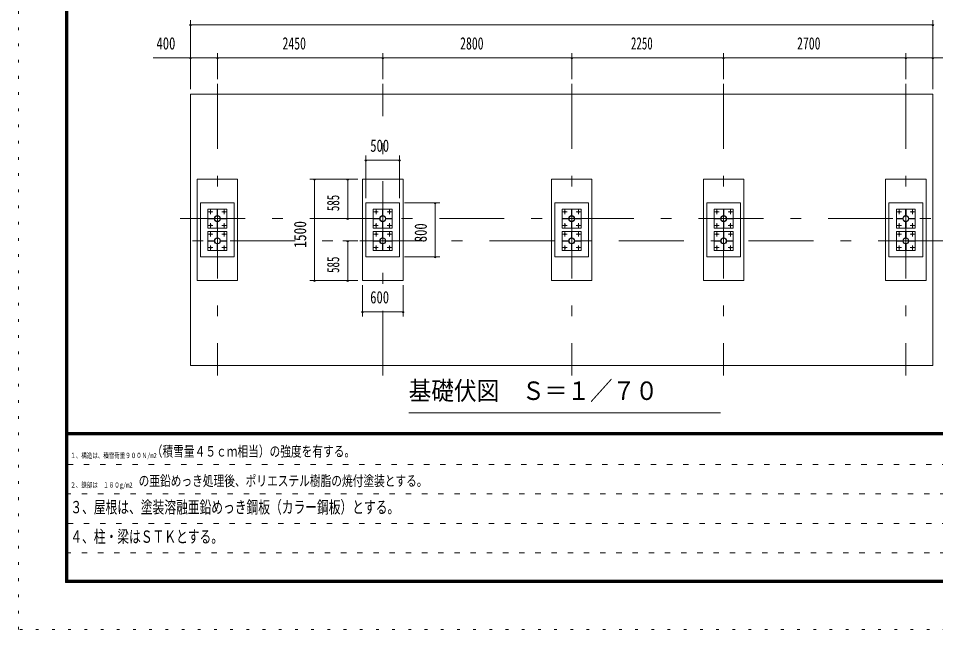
# Model space of a CAD drawing. Units: millimetres, scale not verified, with parts at other scales. Extents: x -31547 to 31550, y -14700 to 14700.
# Drawn here: x -10030 to 3562, y -14700 to -5647 of the extents above; entities that cross this region are included whole.
import ezdxf
from ezdxf.enums import TextEntityAlignment as Align

# ---------------------------------------------------------------- set-up
doc = ezdxf.new("R2010")
doc.units = ezdxf.units.MM
doc.header["$LTSCALE"] = 80
for name, pattern in [('USER1', [3, 1, -2]), ('USER3', [24, 12, -5, 2, -5]), ('USER4', [3, 0.5, -2.5])]:
    doc.linetypes.add(name, pattern=pattern)
doc.layers.add('0-1_0-F1TEXT', color=7, linetype='Continuous')
for name, color, linetype, lineweight in [('0-2_1-07BOLD', 7, 'Continuous', 18), ('0-3_1-27CENTER', 3, 'USER3', 18), ('0-5_1-57DIM', 3, 'Continuous', 18), ('0-C_F-F1PAPER', 5, 'Continuous', 18), ('0-D_F-E_J_ADD', 5, 'USER4', 18)]:
    doc.layers.add(name, color=color, linetype=linetype, lineweight=lineweight)
doc.styles.add('ＭＳ ゴシック', font='')
doc.styles.get('ＭＳ ゴシック').set_extended_font_data('MS Gothic')

msp = doc.modelspace()

# ---------------------------------------------------------------- linework, layer by layer
at = {"layer": '0-2_1-07BOLD'}
for p, q in [((-7083.19, -8547.91), (-7077.19, -8547.91)), ((-4633.19, -8547.91), (-4627.19, -8547.91)), ((-1833.19, -8547.91), (-1827.19, -8547.91)), ((422.81, -8547.91), (416.81, -8547.91)), ((3116.81, -8547.91), (3122.81, -8547.91)), ((-7144.74, -8615.46), (-7144.74, -8609.46)), ((-7077.19, -8677.01), (-7083.19, -8677.01)), ((-7015.64, -8609.46), (-7015.64, -8615.46)), ((-4694.74, -8615.46), (-4694.74, -8609.46)), ((-4627.19, -8677.01), (-4633.19, -8677.01)), ((-4565.64, -8609.46), (-4565.64, -8615.46)), ((-1894.74, -8615.46), (-1894.74, -8609.46)), ((-1827.19, -8677.01), (-1833.19, -8677.01)), ((-1765.64, -8609.46), (-1765.64, -8615.46)), ((355.26, -8609.46), (355.26, -8615.46)), ((416.81, -8677.01), (422.81, -8677.01)), ((484.36, -8615.46), (484.36, -8609.46)), ((3055.26, -8615.46), (3055.26, -8609.46)), ((3122.81, -8677.01), (3116.81, -8677.01)), ((3184.36, -8609.46), (3184.36, -8615.46)), ((-7144.74, -8945.46), (-7144.74, -8939.46)), ((-7083.19, -8877.91), (-7077.19, -8877.91)), ((-7015.64, -8939.46), (-7015.64, -8945.46)), ((-4694.74, -8945.46), (-4694.74, -8939.46)), ((-4633.19, -8877.91), (-4627.19, -8877.91)), ((-4565.64, -8939.46), (-4565.64, -8945.46)), ((-1894.74, -8945.46), (-1894.74, -8939.46)), ((-1833.19, -8877.91), (-1827.19, -8877.91)), ((-1765.64, -8939.46), (-1765.64, -8945.46)), ((355.26, -8945.46), (355.26, -8939.46)), ((416.81, -8877.91), (422.81, -8877.91)), ((484.36, -8939.46), (484.36, -8945.46)), ((3055.26, -8945.46), (3055.26, -8939.46)), ((3116.81, -8877.91), (3122.81, -8877.91)), ((3184.36, -8939.46), (3184.36, -8945.46)), ((-7077.19, -9007.01), (-7083.19, -9007.01)), ((-4627.19, -9007.01), (-4633.19, -9007.01)), ((-1827.19, -9007.01), (-1833.19, -9007.01)), ((422.81, -9007.01), (416.81, -9007.01)), ((3122.81, -9007.01), (3116.81, -9007.01))]:
    msp.add_line(p, q, dxfattribs=at)
for points in [[(-7480.19, -6767.46), (-7480.19, -10787.46), (3519.81, -10787.46), (3519.81, -6767.46)], [(-7380.19, -8027.46), (-7380.19, -9527.46), (-6780.19, -9527.46), (-6780.19, -8027.46)], [(-4930.19, -8027.46), (-4930.19, -9527.46), (-4330.19, -9527.46), (-4330.19, -8027.46)], [(-2130.19, -8027.46), (-2130.19, -9527.46), (-1530.19, -9527.46), (-1530.19, -8027.46)], [(119.81, -8027.46), (119.81, -9527.46), (719.81, -9527.46), (719.81, -8027.46)], [(2819.81, -8027.46), (2819.81, -9527.46), (3419.81, -9527.46), (3419.81, -8027.46)], [(-7330.19, -8377.46), (-6830.19, -8377.46), (-6830.19, -9177.46), (-7330.19, -9177.46)], [(-4880.19, -8377.46), (-4880.19, -9177.46), (-4380.19, -9177.46), (-4380.19, -8377.46)], [(-2080.19, -8377.46), (-1580.19, -8377.46), (-1580.19, -9177.46), (-2080.19, -9177.46)], [(169.81, -8377.46), (169.81, -9177.46), (669.81, -9177.46), (669.81, -8377.46)], [(2869.81, -8377.46), (3369.81, -8377.46), (3369.81, -9177.46), (2869.81, -9177.46)], [(-7220.19, -8472.46), (-6940.19, -8472.46), (-6940.19, -8752.46), (-7220.19, -8752.46)], [(-7083.19, -8472.91), (-7083.19, -8567.91), (-7077.19, -8567.91), (-7077.19, -8472.91)], [(-4770.19, -8752.46), (-4770.19, -8472.46), (-4490.19, -8472.46), (-4490.19, -8752.46)], [(-4633.19, -8567.91), (-4633.19, -8472.91), (-4627.19, -8472.91), (-4627.19, -8567.91)], [(-1970.19, -8472.46), (-1970.19, -8752.46), (-1690.19, -8752.46), (-1690.19, -8472.46)], [(-1833.19, -8472.91), (-1833.19, -8567.91), (-1827.19, -8567.91), (-1827.19, -8472.91)], [(279.81, -8752.46), (559.81, -8752.46), (559.81, -8472.46), (279.81, -8472.46)], [(422.81, -8567.91), (416.81, -8567.91), (416.81, -8472.91), (422.81, -8472.91)], [(2979.81, -8472.46), (3259.81, -8472.46), (3259.81, -8752.46), (2979.81, -8752.46)], [(3116.81, -8472.91), (3116.81, -8567.91), (3122.81, -8567.91), (3122.81, -8472.91)], [(-7124.74, -8615.46), (-7219.74, -8615.46), (-7219.74, -8609.46), (-7124.74, -8609.46)], [(-7077.19, -8657.01), (-7083.19, -8657.01), (-7083.19, -8752.01), (-7077.19, -8752.01)], [(-7035.64, -8609.46), (-7035.64, -8615.46), (-6940.64, -8615.46), (-6940.64, -8609.46)], [(-4674.74, -8609.46), (-4769.74, -8609.46), (-4769.74, -8615.46), (-4674.74, -8615.46)], [(-4633.19, -8752.01), (-4627.19, -8752.01), (-4627.19, -8657.01), (-4633.19, -8657.01)], [(-4585.64, -8609.46), (-4585.64, -8615.46), (-4490.64, -8615.46), (-4490.64, -8609.46)], [(-1874.74, -8615.46), (-1969.74, -8615.46), (-1969.74, -8609.46), (-1874.74, -8609.46)], [(-1827.19, -8657.01), (-1833.19, -8657.01), (-1833.19, -8752.01), (-1827.19, -8752.01)], [(-1785.64, -8609.46), (-1690.64, -8609.46), (-1690.64, -8615.46), (-1785.64, -8615.46)], [(375.26, -8609.46), (375.26, -8615.46), (280.26, -8615.46), (280.26, -8609.46)], [(416.81, -8752.01), (422.81, -8752.01), (422.81, -8657.01), (416.81, -8657.01)], [(464.36, -8615.46), (464.36, -8609.46), (559.36, -8609.46), (559.36, -8615.46)], [(3075.26, -8615.46), (2980.26, -8615.46), (2980.26, -8609.46), (3075.26, -8609.46)], [(3122.81, -8657.01), (3116.81, -8657.01), (3116.81, -8752.01), (3122.81, -8752.01)], [(3164.36, -8609.46), (3259.36, -8609.46), (3259.36, -8615.46), (3164.36, -8615.46)], [(-7220.19, -8802.46), (-7220.19, -9082.46), (-6940.19, -9082.46), (-6940.19, -8802.46)], [(-7083.19, -8802.91), (-7083.19, -8897.91), (-7077.19, -8897.91), (-7077.19, -8802.91)], [(-4770.19, -8802.46), (-4490.19, -8802.46), (-4490.19, -9082.46), (-4770.19, -9082.46)], [(-4633.19, -8802.91), (-4633.19, -8897.91), (-4627.19, -8897.91), (-4627.19, -8802.91)], [(-1970.19, -8802.46), (-1690.19, -8802.46), (-1690.19, -9082.46), (-1970.19, -9082.46)], [(-1833.19, -8802.91), (-1833.19, -8897.91), (-1827.19, -8897.91), (-1827.19, -8802.91)], [(279.81, -8802.46), (279.81, -9082.46), (559.81, -9082.46), (559.81, -8802.46)], [(416.81, -8802.91), (416.81, -8897.91), (422.81, -8897.91), (422.81, -8802.91)], [(2979.81, -8802.46), (2979.81, -9082.46), (3259.81, -9082.46), (3259.81, -8802.46)], [(3116.81, -8802.91), (3116.81, -8897.91), (3122.81, -8897.91), (3122.81, -8802.91)], [(-7124.74, -8945.46), (-7124.74, -8939.46), (-7219.74, -8939.46), (-7219.74, -8945.46)], [(-7035.64, -8939.46), (-6940.64, -8939.46), (-6940.64, -8945.46), (-7035.64, -8945.46)], [(-4674.74, -8945.46), (-4674.74, -8939.46), (-4769.74, -8939.46), (-4769.74, -8945.46)], [(-4585.64, -8939.46), (-4585.64, -8945.46), (-4490.64, -8945.46), (-4490.64, -8939.46)], [(-1874.74, -8945.46), (-1969.74, -8945.46), (-1969.74, -8939.46), (-1874.74, -8939.46)], [(-1785.64, -8939.46), (-1785.64, -8945.46), (-1690.64, -8945.46), (-1690.64, -8939.46)], [(375.26, -8945.46), (280.26, -8945.46), (280.26, -8939.46), (375.26, -8939.46)], [(464.36, -8939.46), (559.36, -8939.46), (559.36, -8945.46), (464.36, -8945.46)], [(3075.26, -8945.46), (2980.26, -8945.46), (2980.26, -8939.46), (3075.26, -8939.46)], [(3164.36, -8939.46), (3164.36, -8945.46), (3259.36, -8945.46), (3259.36, -8939.46)], [(-7077.19, -8987.01), (-7083.19, -8987.01), (-7083.19, -9082.01), (-7077.19, -9082.01)], [(-4627.19, -8987.01), (-4627.19, -9082.01), (-4633.19, -9082.01), (-4633.19, -8987.01)], [(-1827.19, -8987.01), (-1833.19, -8987.01), (-1833.19, -9082.01), (-1827.19, -9082.01)], [(422.81, -8987.01), (422.81, -9082.01), (416.81, -9082.01), (416.81, -8987.01)], [(3122.81, -8987.01), (3122.81, -9082.01), (3116.81, -9082.01), (3116.81, -8987.01)]]:
    msp.add_lwpolyline(points, close=True, dxfattribs=at)
for centre, radius in [((-7180.19, -8512.46), 8), ((-6980.19, -8512.46), 8), ((-4730.19, -8512.46), 8), ((-4530.19, -8512.46), 8), ((-1930.19, -8512.46), 8), ((-1730.19, -8512.46), 8), ((319.81, -8512.46), 8), ((519.81, -8512.46), 8), ((3019.81, -8512.46), 8), ((3219.81, -8512.46), 8), ((-7080.19, -8612.46), 44.55), ((-7080.19, -8612.46), 40.35), ((-4630.19, -8612.46), 44.55), ((-4630.19, -8612.46), 40.35), ((-1830.19, -8612.46), 44.55), ((-1830.19, -8612.46), 40.35), ((419.81, -8612.46), 44.55), ((419.81, -8612.46), 40.35), ((3119.81, -8612.46), 44.55), ((3119.81, -8612.46), 40.35), ((-7180.19, -8712.46), 8), ((-6980.19, -8712.46), 8), ((-4730.19, -8712.46), 8), ((-4530.19, -8712.46), 8), ((-1930.19, -8712.46), 8), ((-1730.19, -8712.46), 8), ((319.81, -8712.46), 8), ((519.81, -8712.46), 8), ((3019.81, -8712.46), 8), ((3219.81, -8712.46), 8), ((-7180.19, -8842.46), 8), ((-7080.19, -8942.46), 44.55), ((-7080.19, -8942.46), 40.35), ((-6980.19, -8842.46), 8), ((-4730.19, -8842.46), 8), ((-4630.19, -8942.46), 44.55), ((-4630.19, -8942.46), 40.35), ((-4530.19, -8842.46), 8), ((-1930.19, -8842.46), 8), ((-1830.19, -8942.46), 44.55), ((-1830.19, -8942.46), 40.35), ((-1730.19, -8842.46), 8), ((319.81, -8842.46), 8), ((419.81, -8942.46), 44.55), ((419.81, -8942.46), 40.35), ((519.81, -8842.46), 8), ((3019.81, -8842.46), 8), ((3119.81, -8942.46), 44.55), ((3119.81, -8942.46), 40.35), ((3219.81, -8842.46), 8), ((-7180.19, -9042.46), 8), ((-6980.19, -9042.46), 8), ((-4730.19, -9042.46), 8), ((-4530.19, -9042.46), 8), ((-1930.19, -9042.46), 8), ((-1730.19, -9042.46), 8), ((319.81, -9042.46), 8), ((519.81, -9042.46), 8), ((3019.81, -9042.46), 8), ((3219.81, -9042.46), 8)]:
    msp.add_circle(centre, radius, dxfattribs=at)
at = {"layer": '0-3_1-27CENTER'}
for p, q in [((-7080.19, -6617.46), (-7080.19, -10937.46)), ((-4630.19, -10937.46), (-4630.19, -6617.46)), ((-1830.19, -6617.46), (-1830.19, -10937.46)), ((419.81, -6617.46), (419.81, -10937.46)), ((3119.81, -6617.46), (3119.81, -10937.46)), ((-7214.34, -8512.46), (-7146.05, -8512.46)), ((-7180.19, -8546.6), (-7180.19, -8478.31)), ((-6946.05, -8512.46), (-7014.34, -8512.46)), ((-6980.19, -8478.31), (-6980.19, -8546.6)), ((-4764.33, -8512.46), (-4696.05, -8512.46)), ((-4730.19, -8546.6), (-4730.19, -8478.31)), ((-4564.34, -8512.46), (-4496.05, -8512.46)), ((-4530.19, -8478.31), (-4530.19, -8546.6)), ((-1964.33, -8512.46), (-1896.05, -8512.46)), ((-1930.19, -8478.31), (-1930.19, -8546.6)), ((-1764.33, -8512.46), (-1696.05, -8512.46)), ((-1730.19, -8546.6), (-1730.19, -8478.31)), ((285.67, -8512.46), (353.95, -8512.46)), ((319.81, -8478.31), (319.81, -8546.6)), ((485.67, -8512.46), (553.95, -8512.46)), ((519.81, -8546.6), (519.81, -8478.31)), ((2985.66, -8512.46), (3053.95, -8512.46)), ((3019.81, -8478.31), (3019.81, -8546.6)), ((3185.67, -8512.46), (3253.95, -8512.46)), ((3219.81, -8546.6), (3219.81, -8478.31)), ((-7630.19, -8612.46), (3669.81, -8612.46)), ((-7180.19, -8746.6), (-7180.19, -8678.31)), ((-6980.19, -8678.31), (-6980.19, -8746.6)), ((-4730.19, -8746.6), (-4730.19, -8678.31)), ((-4530.19, -8746.6), (-4530.19, -8678.31)), ((-1930.19, -8746.6), (-1930.19, -8678.31)), ((-1730.19, -8746.6), (-1730.19, -8678.31)), ((319.81, -8678.31), (319.81, -8746.6)), ((519.81, -8746.6), (519.81, -8678.31)), ((3019.81, -8746.6), (3019.81, -8678.31)), ((3219.81, -8746.6), (3219.81, -8678.31)), ((-7146.05, -8712.46), (-7214.34, -8712.46)), ((-7180.19, -8808.31), (-7180.19, -8876.6)), ((-6946.05, -8712.46), (-7014.34, -8712.46)), ((-6980.19, -8808.31), (-6980.19, -8876.6)), ((-4764.33, -8712.46), (-4696.05, -8712.46)), ((-4730.19, -8876.6), (-4730.19, -8808.31)), ((-4564.34, -8712.46), (-4496.05, -8712.46)), ((-4530.19, -8876.6), (-4530.19, -8808.31)), ((-1896.05, -8712.46), (-1964.33, -8712.46)), ((-1930.19, -8876.6), (-1930.19, -8808.31)), ((-1764.33, -8712.46), (-1696.05, -8712.46)), ((-1730.19, -8876.6), (-1730.19, -8808.31)), ((353.95, -8712.46), (285.67, -8712.46)), ((319.81, -8808.31), (319.81, -8876.6)), ((485.67, -8712.46), (553.95, -8712.46)), ((519.81, -8808.31), (519.81, -8876.6)), ((3053.95, -8712.46), (2985.66, -8712.46)), ((3019.81, -8876.6), (3019.81, -8808.31)), ((3185.67, -8712.46), (3253.95, -8712.46)), ((3219.81, -8876.6), (3219.81, -8808.31)), ((3669.81, -8942.46), (-7630.19, -8942.46)), ((-7214.34, -8842.46), (-7146.05, -8842.46)), ((-7014.34, -8842.46), (-6946.05, -8842.46)), ((-4696.05, -8842.46), (-4764.33, -8842.46)), ((-4496.05, -8842.46), (-4564.34, -8842.46)), ((-1896.05, -8842.46), (-1964.33, -8842.46)), ((-1696.05, -8842.46), (-1764.33, -8842.46)), ((285.67, -8842.46), (353.95, -8842.46)), ((485.67, -8842.46), (553.95, -8842.46)), ((3053.95, -8842.46), (2985.66, -8842.46)), ((3253.95, -8842.46), (3185.67, -8842.46)), ((-7214.34, -9042.46), (-7146.05, -9042.46)), ((-7180.19, -9008.31), (-7180.19, -9076.6)), ((-7014.34, -9042.46), (-6946.05, -9042.46)), ((-6980.19, -9076.6), (-6980.19, -9008.31)), ((-4764.33, -9042.46), (-4696.05, -9042.46)), ((-4730.19, -9008.31), (-4730.19, -9076.6)), ((-4496.05, -9042.46), (-4564.34, -9042.46)), ((-4530.19, -9076.6), (-4530.19, -9008.31)), ((-1896.05, -9042.46), (-1964.33, -9042.46)), ((-1930.19, -9076.6), (-1930.19, -9008.31)), ((-1764.33, -9042.46), (-1696.05, -9042.46)), ((-1730.19, -9076.6), (-1730.19, -9008.31)), ((353.95, -9042.46), (285.67, -9042.46)), ((319.81, -9076.6), (319.81, -9008.31)), ((553.95, -9042.46), (485.67, -9042.46)), ((519.81, -9076.6), (519.81, -9008.31)), ((3053.95, -9042.46), (2985.66, -9042.46)), ((3019.81, -9008.31), (3019.81, -9076.6)), ((3253.95, -9042.46), (3185.67, -9042.46)), ((3219.81, -9076.6), (3219.81, -9008.31))]:
    msp.add_line(p, q, dxfattribs=at)
at = {"layer": '0-5_1-57DIM'}
for p, q in [((-7480.19, -6697.46), (-7480.19, -5672.46)), ((3519.81, -6697.46), (3519.81, -5672.46)), ((-7466.19, -5742.46), (-7494.19, -5742.46)), ((-7480.19, -5742.46), (3519.81, -5742.46)), ((3533.81, -5742.46), (3505.81, -5742.46)), ((-7480.19, -6232.46), (-8029.69, -6232.46)), ((-7466.19, -6232.46), (-7494.19, -6232.46)), ((-7480.19, -6232.46), (-7080.19, -6232.46)), ((-7066.19, -6232.46), (-7094.19, -6232.46)), ((-7080.19, -6162.46), (-7080.19, -6547.46)), ((-7080.19, -6232.46), (-4630.19, -6232.46)), ((-4616.19, -6232.46), (-4644.19, -6232.46)), ((-4630.19, -6547.46), (-4630.19, -6162.46)), ((-4630.19, -6232.46), (-1830.19, -6232.46)), ((-1816.19, -6232.46), (-1844.19, -6232.46)), ((-1830.19, -6162.46), (-1830.19, -6547.46)), ((-1830.19, -6232.46), (419.81, -6232.46)), ((433.81, -6232.46), (405.81, -6232.46)), ((419.81, -6547.46), (419.81, -6162.46)), ((419.81, -6232.46), (3119.81, -6232.46)), ((3133.81, -6232.46), (3105.81, -6232.46)), ((3119.81, -6162.46), (3119.81, -6547.46)), ((3119.81, -6232.46), (3519.81, -6232.46)), ((3533.81, -6232.46), (3505.81, -6232.46)), ((3519.81, -6232.46), (4069.31, -6232.46)), ((-4880.19, -8307.46), (-4880.19, -7677.46)), ((-4380.19, -7677.46), (-4380.19, -8307.46)), ((-4866.19, -7747.46), (-4894.19, -7747.46)), ((-4880.19, -7747.46), (-4380.19, -7747.46)), ((-4366.19, -7747.46), (-4394.19, -7747.46)), ((-5710.19, -8027.46), (-5000.19, -8027.46)), ((-5626.19, -8027.46), (-5654.19, -8027.46)), ((-5640.19, -8027.46), (-5640.19, -9527.46)), ((-5136.19, -8027.46), (-5164.19, -8027.46)), ((-5150.19, -8027.46), (-5150.19, -8612.46)), ((-4310.19, -8377.46), (-3783.26, -8377.46)), ((-3839.26, -8377.46), (-3867.26, -8377.46)), ((-3853.26, -8377.46), (-3853.26, -9177.46)), ((-5000.19, -8612.46), (-5220.19, -8612.46)), ((-5136.19, -8612.46), (-5164.19, -8612.46)), ((-5220.19, -8942.46), (-5000.19, -8942.46)), ((-5136.19, -8942.46), (-5164.19, -8942.46)), ((-5150.19, -8942.46), (-5150.19, -9527.46)), ((-3783.26, -9177.46), (-4310.19, -9177.46)), ((-3839.26, -9177.46), (-3867.26, -9177.46)), ((-5000.19, -9527.46), (-5710.19, -9527.46)), ((-5626.19, -9527.46), (-5654.19, -9527.46)), ((-5136.19, -9527.46), (-5164.19, -9527.46)), ((-4930.19, -9597.46), (-4930.19, -10062.27)), ((-4330.19, -10062.27), (-4330.19, -9597.46)), ((-4916.19, -9992.27), (-4944.19, -9992.27)), ((-4930.19, -9992.27), (-4330.19, -9992.27)), ((-4316.19, -9992.27), (-4344.19, -9992.27)), ((373.67, -11487.46), (-4246.32, -11487.46))]:
    msp.add_line(p, q, dxfattribs=at)
for centre in [(-7480.19, -5742.46), (3519.81, -5742.46), (-7480.19, -6232.46), (-7080.19, -6232.46), (-4630.19, -6232.46), (-1830.19, -6232.46), (419.81, -6232.46), (3119.81, -6232.46), (3519.81, -6232.46), (-4880.19, -7747.46), (-4380.19, -7747.46), (-5640.19, -8027.46), (-5150.19, -8027.46), (-3853.26, -8377.46), (-5150.19, -8612.46), (-5150.19, -8942.46), (-3853.26, -9177.46), (-5640.19, -9527.46), (-5150.19, -9527.46), (-4930.19, -9992.27), (-4330.19, -9992.27)]:
    msp.add_arc(centre, 14, 180, 0, dxfattribs=at)
at = {"layer": '0-C_F-F1PAPER'}
for p, q in [((30815.35, -11781), (-9294.65, -11781)), ((-9294.65, -11784.5), (30815.35, -11784.5)), ((30815.35, -11788), (-9294.65, -11788)), ((-9294.65, -11791.5), (30815.35, -11791.5)), ((30815.35, -11795), (-9294.65, -11795)), ((-9294.65, -11798.5), (30815.35, -11798.5)), ((30815.35, -11802), (-9294.65, -11802)), ((-9294.65, -11805.5), (30815.35, -11805.5)), ((30815.35, -11809), (-9294.65, -11809)), ((-9294.65, -11812.5), (30815.35, -11812.5)), ((30815.35, -11816), (-9294.65, -11816))]:
    msp.add_line(p, q, dxfattribs=at)
at = {"layer": '0-C_F-F1PAPER', "color": 6, "linetype": 'USER1'}
for p, q in [((16220.36, -12252.8), (-9329.65, -12252.8)), ((-9329.65, -12689.6), (16220.36, -12689.6)), ((16220.36, -13126.4), (-9329.65, -13126.4)), ((-9329.65, -13563.2), (12709.16, -13563.2))]:
    msp.add_line(p, q, dxfattribs=at)
at = {"layer": '0-C_F-F1PAPER'}
for points in [[(30850.35, -14000), (30850.35, 14140), (-9329.65, 14140), (-9329.65, -14000)], [(30846.85, -13996.5), (30846.85, 14136.5), (-9326.15, 14136.5), (-9326.15, -13996.5)], [(30843.35, -13993), (-9322.65, -13993), (-9322.65, 14133), (30843.35, 14133)], [(30839.85, -13989.5), (30839.85, 14129.5), (-9319.15, 14129.5), (-9319.15, -13989.5)], [(30836.35, -13986), (-9315.65, -13986), (-9315.65, 14126), (30836.35, 14126)], [(30832.85, -13982.5), (30832.85, 14122.5), (-9312.15, 14122.5), (-9312.15, -13982.5)], [(30829.35, -13979), (-9308.65, -13979), (-9308.65, 14119), (30829.35, 14119)], [(30825.85, -13975.5), (30825.85, 14115.5), (-9305.15, 14115.5), (-9305.15, -13975.5)], [(30822.35, -13972), (30822.35, 14112), (-9301.65, 14112), (-9301.65, -13972)], [(30818.85, -13968.5), (30818.85, 14108.5), (-9298.15, 14108.5), (-9298.15, -13968.5)], [(30815.35, -13965), (-9294.65, -13965), (-9294.65, 14105), (30815.35, 14105)]]:
    msp.add_lwpolyline(points, close=True, dxfattribs=at)
at = {"layer": '0-D_F-E_J_ADD'}
msp.add_lwpolyline([(31550.35, -14700), (-10029.65, -14700), (-10029.65, 14700), (31550.35, 14700)], close=True, dxfattribs=at)

# ---------------------------------------------------------------- texts
at = {"layer": '0-1_0-F1TEXT', "style": 'ＭＳ ゴシック'}
for s, height, width, p in [('（積雪量４５ｃｍ相当）の強度を有する。', 155, 0.75, (-8052.16, -12182.8)), ('１、構造は、積雪荷重９００Ｎ/m2', 77.49, 0.75, (-9259.65, -12182.8)), ('\u3000の亜鉛めっき処理後、ポリエステル樹脂の焼付塗装とする。', 155, 0.75, (-8406.21, -12619.6)), ('２、鉄部は\u3000１８０g/m2', 77.49, 0.75, (-9259.65, -12619.6)), ('３、屋根は、塗装溶融亜鉛めっき鋼板（カラー鋼板）とする。', 182.3, 0.7, (-9259.65, -13031.53)), ('４、柱・梁はＳＴＫとする。', 182.3, 0.7, (-9259.65, -13468.33))]:
    msp.add_text(s, height=height, dxfattribs=dict(at, width=width)).set_placement(p, align=Align.BOTTOM_LEFT)
at = {"layer": '0-5_1-57DIM', "color": 7, "style": 'ＭＳ ゴシック'}
for s, height, width, p in [('400', 182.3, 0.75, (-7982.62, -6162.46)), ('2450', 182.3, 0.7, (-6115.6, -6162.46)), ('2800', 182.3, 0.7, (-3483.97, -6162.46)), ('2250', 182.3, 0.65, (-952.54, -6162.46)), ('2700', 182.3, 0.7, (1508.57, -6162.46)), ('500', 182.3, 0.75, (-4815.61, -7677.46)), ('600', 182.3, 0.75, (-4816.19, -9922.27)), ('基礎伏図\u3000Ｓ＝１／７０', 273.5, 0.9, (-4246.32, -11380.15))]:
    msp.add_text(s, height=height, dxfattribs=dict(at, width=width)).set_placement(p, align=Align.BOTTOM_LEFT)
for s, width, p in [('585', 0.65, (-5220.19, -8501.81)), ('1500', 0.8, (-5710.19, -9044.83)), ('800', 0.75, (-3923.26, -8961.43)), ('585', 0.65, (-5220.19, -9416.81))]:
    msp.add_text(s, height=182.3, rotation=90, dxfattribs=dict(at, width=width)).set_placement(p, align=Align.BOTTOM_LEFT)

doc.saveas('drawing.dxf')
